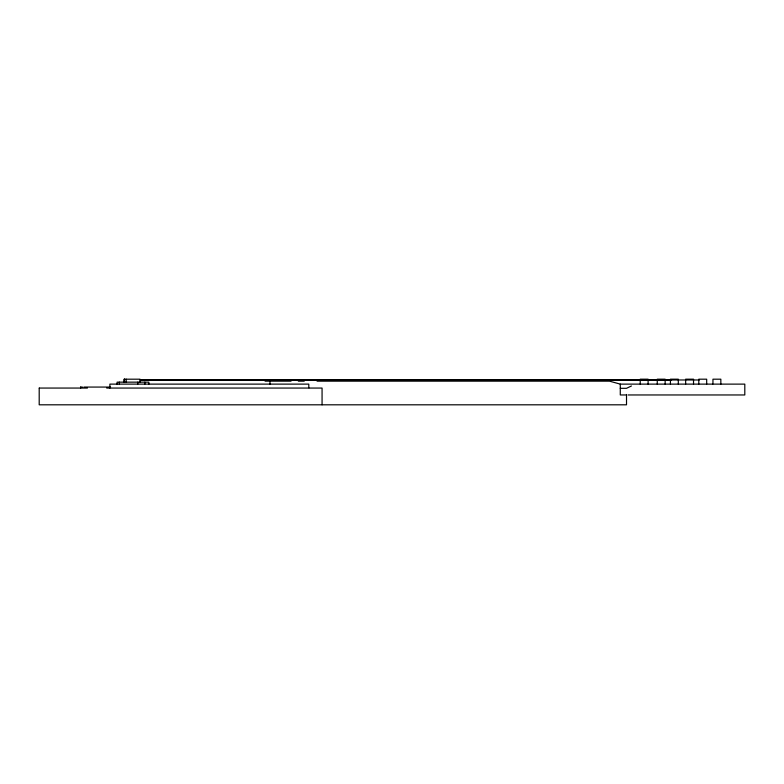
<?xml version="1.0" encoding="UTF-8"?>
<svg xmlns="http://www.w3.org/2000/svg" width="784" height="784" viewBox="0 0 784 784"><rect width="100%" height="100%" fill="white"/><g stroke="black" fill="none" stroke-linecap="round" stroke-linejoin="round"><path stroke-width="1.18" d="M631.434 385.983L626.514 388.315L620.281 388.315M140.042 379.877L699.318 379.985M140.444 379.975L671.574 380.024M265.061 381.161L291.05 381.161M298.322 381.161L304.241 381.161M317.05 381.161L609.54 381.161L620.281 384.121L712.793 384.121M80.654 387.071L80.654 388.06L80.605 387.071L82.428 387.071M83.888 387.071L110.564 387.071M39.298 388.06L87.426 388.06M106.702 388.06L308.798 388.06L308.798 384.121L109.887 384.121L109.887 388.06M309.131 388.06L322.067 388.06L322.067 404.809M625.701 394.96L620.281 394.96L620.281 384.121M628.082 394.96L744.8 394.96L744.8 384.121L712.95 384.121L712.95 379.191L720.839 379.191L720.839 384.121M706.678 384.121L706.678 379.191L698.789 379.191L698.789 384.121M693.526 384.121L693.526 379.191L685.647 379.191L685.647 384.121M678.307 384.121L678.307 379.191L670.428 379.191L670.428 384.121M665.146 384.121L665.146 379.191L657.257 379.191L657.257 384.121M648.103 384.121L648.103 379.191L640.224 379.191L640.224 384.121M626.514 394.46L626.514 404.809L39.2 404.809L39.2 388.06M269.99 381.161L269.99 384.121M148.852 384.121L148.852 382.151L117.09 382.151L117.09 384.513M144.864 382.151L144.864 384.121M140.042 382.151L140.003 379.191L124.176 379.191L124.176 382.151M137.778 382.151L137.778 384.121M126.204 379.191L126.204 382.151M124.509 379.191L124.509 382.151M124.284 379.191L124.284 382.151M119.403 382.151L119.403 384.513"/></g></svg>
